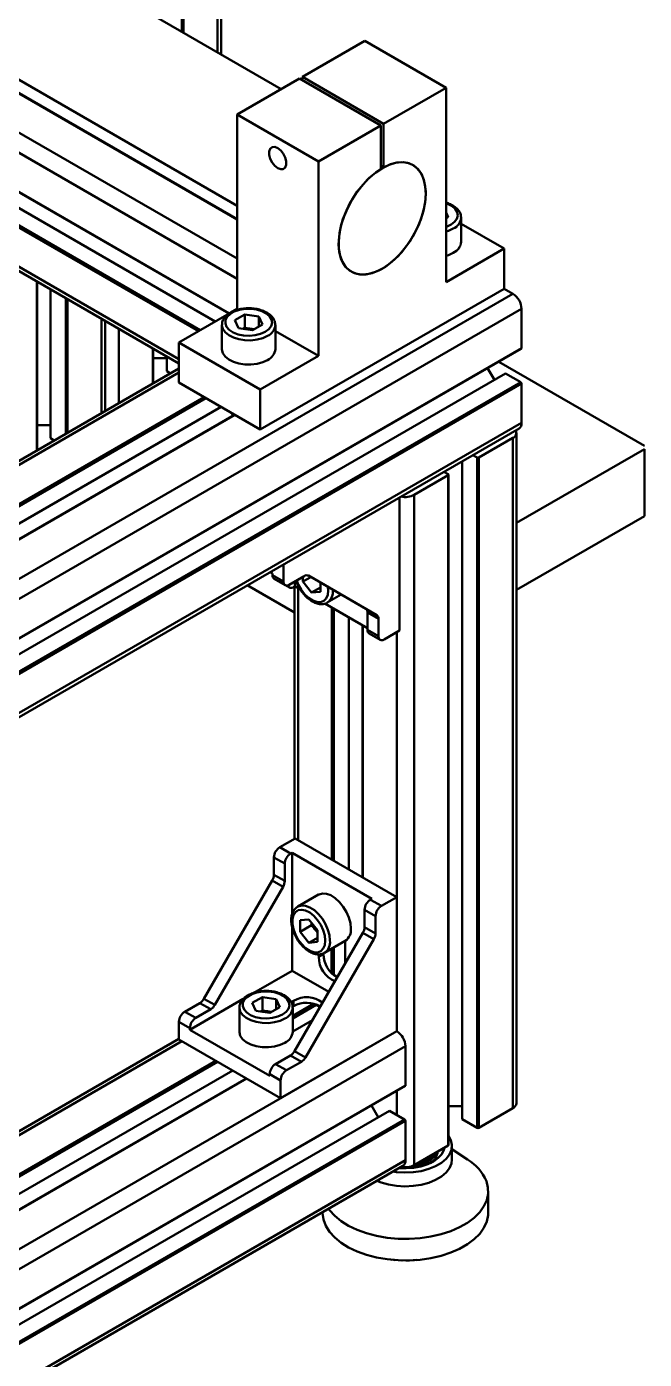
# Model space of a CAD drawing. Header units: millimetres. Extents: x 32504 to 36677, y 41990 to 42879.
# Drawn here: x 33594.5 to 33624.6, y 42369.5 to 42434.4 of the extents above; entities that cross this region are included whole.
import ezdxf

# ---------------------------------------------------------------- set-up
doc = ezdxf.new("R2010")
doc.units = ezdxf.units.MM
doc.layers.add('Net_dam', color=7, linetype='Continuous', lineweight=50)

msp = doc.modelspace()

# ---------------------------------------------------------------- linework, layer by layer
at = {"layer": 'Net_dam'}
for p, q in [((33603.9448, 42433.094), (33603.9448, 42743.4148)), ((33603.7691, 42743.1699), (33603.7691, 42433.1955)), ((33602.0296, 42742.1657), (33602.0296, 42434.1996)), ((33602.1144, 42742.2147), (33602.1144, 42434.1507)), ((33606.8687, 42431.4061), (33590.9541, 42440.5934)), ((33573.7177, 42437.3627), (33603.6561, 42420.0796)), ((33572.8975, 42436.8892), (33602.8358, 42419.6061)), ((33572.9823, 42436.9382), (33602.9207, 42419.6551)), ((33571.0668, 42435.8323), (33601.8892, 42418.039)), ((33571.2426, 42435.9338), (33601.8892, 42418.2419)), ((33587.9544, 42435.3971), (33604.7176, 42425.7199)), ((33604.7176, 42425.072), (33590.2069, 42433.4489)), ((33610.9401, 42433.7565), (33607.8996, 42432.0012)), ((33614.8999, 42431.4706), (33610.9401, 42433.7565)), ((33590.1894, 42433.4387), (33604.7176, 42425.0517)), ((33588.5347, 42432.4835), (33604.7176, 42423.1413)), ((33584.5285, 42431.8855), (33604.3176, 42420.4615)), ((33584.5461, 42431.8957), (33604.3351, 42420.4717)), ((33587.6861, 42431.9936), (33604.7176, 42422.1616)), ((33607.7582, 42431.9196), (33604.7176, 42430.1643)), ((33607.7582, 42431.9196), (33611.718, 42429.6336)), ((33607.8996, 42432.0012), (33611.8594, 42429.7153)), ((33607.8996, 42431.838), (33607.8996, 42432.0012)), ((33614.8999, 42431.4706), (33611.8594, 42429.7153)), ((33614.8999, 42421.9987), (33614.8999, 42431.4706)), ((33608.6774, 42427.8784), (33604.7176, 42430.1643)), ((33604.7176, 42430.1643), (33604.7176, 42420.6924)), ((33611.718, 42429.6336), (33608.6774, 42427.8784)), ((33611.718, 42429.6336), (33611.718, 42427.5093)), ((33611.8594, 42429.7153), (33611.8594, 42427.5909)), ((33608.6774, 42427.8784), (33608.6774, 42418.4065)), ((33611.8594, 42427.5909), (33611.718, 42427.6726)), ((33614.8999, 42425.3885), (33615.0057, 42425.1607)), ((33614.8999, 42425.0996), (33615.0057, 42425.1607)), ((33615.6343, 42423.9581), (33615.6343, 42425.1339)), ((33617.7284, 42423.6315), (33615.6343, 42424.8404)), ((33617.7284, 42423.6315), (33614.8999, 42421.9987)), ((33617.7284, 42421.6718), (33617.7284, 42423.6315)), ((33594.9585, 42422.0399), (33594.9585, 42413.7917)), ((33594.9761, 42413.8018), (33594.9761, 42422.0298)), ((33618.1526, 42421.4269), (33541.7851, 42377.3409)), ((33595.6373, 42421.6481), (33595.6373, 42414.3903)), ((33596.3727, 42421.2235), (33596.3727, 42414.6081)), ((33596.4576, 42421.1745), (33596.4576, 42414.6571)), ((33605.849, 42414.814), (33617.7284, 42421.6718)), ((33617.7284, 42421.6718), (33618.1526, 42421.4269)), ((33618.5769, 42420.692), (33542.2094, 42376.606)), ((33604.3346, 42420.4713), (33601.8892, 42419.0596)), ((33604.7176, 42420.6924), (33604.4073, 42420.5133)), ((33604.7743, 42420.6597), (33604.7176, 42420.6924)), ((33618.5769, 42420.692), (33618.5769, 42418.7813)), ((33598.1122, 42420.2194), (33598.1122, 42415.6123)), ((33598.288, 42415.7137), (33598.288, 42420.1179)), ((33603.9833, 42419.9089), (33603.9833, 42418.7331)), ((33605.1034, 42420.4271), (33604.6119, 42420.1434)), ((33604.7918, 42419.7558), (33604.6119, 42420.1434)), ((33605.7748, 42420.3233), (33605.1034, 42420.4271)), ((33605.1034, 42419.7739), (33605.1034, 42420.4271)), ((33605.4632, 42419.6519), (33605.9547, 42419.9357)), ((33605.7748, 42420.3233), (33605.9547, 42419.9357)), ((33605.7748, 42419.8318), (33605.7748, 42420.3233)), ((33606.5833, 42418.7331), (33606.5833, 42419.9089)), ((33598.9608, 42419.7295), (33598.9608, 42416.1021)), ((33605.4632, 42419.6519), (33604.7918, 42419.7558)), ((33605.1034, 42419.7739), (33605.0128, 42419.7216)), ((33605.4391, 42419.722), (33605.1034, 42419.7739)), ((33605.5538, 42419.7042), (33605.4391, 42419.722)), ((33608.6774, 42418.4065), (33606.5833, 42419.6154)), ((33542.1969, 42374.6678), (33618.5645, 42418.7539)), ((33618.5769, 42418.7813), (33542.2094, 42374.6953)), ((33600.6154, 42418.7743), (33600.6154, 42417.0573)), ((33600.633, 42417.0674), (33600.633, 42418.7642)), ((33605.849, 42416.7737), (33601.8892, 42419.0596)), ((33601.8892, 42419.0596), (33601.8892, 42417.0999)), ((33600.633, 42418.2872), (33601.2942, 42418.2872)), ((33601.2942, 42418.3824), (33601.2942, 42417.656)), ((33608.6774, 42418.4065), (33605.849, 42416.7737)), ((33617.4627, 42418.1178), (33624.558, 42414.0218)), ((33617.7991, 42417.5483), (33541.4316, 42373.4623)), ((33601.8892, 42417.7926), (33550.9224, 42388.3702)), ((33601.8892, 42417.5898), (33551.0384, 42388.2343)), ((33601.2942, 42417.656), (33601.4733, 42417.5526)), ((33616.9216, 42417.8054), (33617.2523, 42417.2326)), ((33617.7991, 42417.5483), (33618.5345, 42417.1238)), ((33618.5345, 42417.1238), (33542.1669, 42373.0377)), ((33618.5769, 42417.0503), (33542.2094, 42372.9642)), ((33605.849, 42414.814), (33601.8892, 42417.0999)), ((33605.849, 42416.7737), (33605.849, 42414.814)), ((33618.5769, 42417.0503), (33618.5769, 42415.1396)), ((33603.1195, 42416.3897), (33552.2081, 42386.9991)), ((33603.2044, 42416.3407), (33552.293, 42386.9501)), ((33603.9399, 42415.9161), (33553.0285, 42386.5255)), ((33604.601, 42415.5344), (33553.2402, 42385.8844)), ((33604.6186, 42415.5243), (33553.2402, 42385.8642)), ((33604.4833, 42415.6024), (33604.4833, 42415.5797)), ((33604.4833, 42415.5797), (33604.503, 42415.4778)), ((33542.0851, 42370.7788), (33618.4526, 42414.8649)), ((33618.5769, 42415.1396), (33542.2094, 42371.0535)), ((33594.9761, 42415.0216), (33595.6373, 42415.0216)), ((33618.3284, 42381.988), (33618.3284, 42414.6496)), ((33595.6373, 42414.3903), (33595.8165, 42414.2869)), ((33618.1526, 42414.4047), (33616.498, 42413.4495)), ((33618.1526, 42381.7431), (33618.1526, 42414.4047)), ((33616.4132, 42413.4495), (33616.207, 42413.5685)), ((33616.4132, 42380.7879), (33616.4132, 42413.4495)), ((33616.498, 42380.7879), (33616.498, 42413.4495)), ((33618.3284, 42410.2622), (33624.558, 42413.8585)), ((33624.558, 42410.5923), (33624.558, 42413.8585)), ((33614.7928, 42412.7521), (33614.9989, 42412.6331)), ((33615.6778, 42381.2124), (33615.6778, 42413.263)), ((33614.9989, 42412.5841), (33613.3443, 42411.6289)), ((33614.9989, 42379.9225), (33614.9989, 42412.5841)), ((33615.0165, 42379.947), (33615.0165, 42412.6086)), ((33612.6372, 42411.5077), (33612.6372, 42405.015)), ((33613.3443, 42378.9673), (33613.3443, 42411.6289)), ((33618.3284, 42406.996), (33624.558, 42410.5923)), ((33606.9804, 42407.4161), (33606.9804, 42408.2421)), ((33606.45, 42407.8039), (33606.3357, 42407.8699)), ((33606.45, 42407.7223), (33606.45, 42407.8039)), ((33606.45, 42407.7223), (33606.9804, 42407.4161)), ((33606.5329, 42407.5391), (33607.0632, 42407.233)), ((33607.9946, 42407.675), (33607.2632, 42407.2528)), ((33607.9265, 42407.6357), (33607.9265, 42407.402)), ((33608.314, 42407.6257), (33607.9265, 42407.402)), ((33608.1904, 42407.6971), (33610.9917, 42406.0794)), ((33611.522, 42405.7733), (33608.1946, 42407.6948)), ((33605.2183, 42407.2248), (33607.5117, 42405.9009)), ((33606.7379, 42407.4199), (33607.2683, 42407.1137)), ((33607.539, 42407.1744), (33607.4683, 42407.1335)), ((33607.5117, 42407.1586), (33607.5117, 42394.8696)), ((33607.539, 42407.412), (33607.539, 42407.1744)), ((33607.539, 42407.1744), (33607.8093, 42407.0183)), ((33607.6875, 42394.8077), (33607.6875, 42407.0886)), ((33608.3521, 42406.8724), (33607.9265, 42407.402)), ((33608.7778, 42407.1182), (33608.3521, 42406.8724)), ((33608.7778, 42406.9105), (33608.3521, 42406.8724)), ((33608.7778, 42406.9105), (33608.7778, 42407.3579)), ((33609.1582, 42406.9747), (33609.1457, 42407.1454)), ((33608.9932, 42406.3349), (33611.0745, 42405.1333)), ((33609.1152, 42406.3795), (33609.7938, 42406.7712)), ((33609.3421, 42393.8525), (33609.3421, 42406.1334)), ((33609.4269, 42393.8036), (33609.4269, 42406.0845)), ((33610.1623, 42393.379), (33610.1623, 42405.6599)), ((33610.9917, 42406.0794), (33611.522, 42405.7733)), ((33611.6048, 42405.5902), (33611.0745, 42405.8963)), ((33611.0745, 42405.8963), (33611.0745, 42405.0518)), ((33611.6048, 42404.7456), (33611.6048, 42405.5902)), ((33610.8236, 42405.2782), (33610.8236, 42392.9973)), ((33610.8412, 42392.9871), (33610.8412, 42405.2681)), ((33611.0745, 42405.0518), (33611.6048, 42404.7456)), ((33612.6372, 42405.015), (33611.8877, 42404.5823)), ((33612.4958, 42385.4996), (33612.4958, 42404.9333)), ((33611.1574, 42404.8686), (33611.6877, 42404.5625)), ((33607.546, 42394.8894), (33606.7965, 42394.4567)), ((33612.4958, 42392.032), (33607.546, 42394.8894)), ((33607.044, 42393.6606), (33606.5137, 42393.9668)), ((33606.5137, 42393.9668), (33606.5137, 42393.1222)), ((33607.3268, 42394.1505), (33606.7965, 42394.4567)), ((33607.3975, 42394.1914), (33607.3268, 42394.1505)), ((33607.3975, 42394.1914), (33607.3975, 42391.173)), ((33611.2866, 42391.9462), (33607.3975, 42394.1914)), ((33607.044, 42392.8161), (33607.044, 42393.6606)), ((33606.4308, 42392.8434), (33603.1034, 42387.0802)), ((33603.6337, 42386.774), (33606.9611, 42392.5373)), ((33606.9611, 42392.5373), (33606.4308, 42392.8434)), ((33606.5137, 42393.1222), (33607.044, 42392.8161)), ((33608.6921, 42392.1533), (33607.6739, 42391.5655)), ((33611.2866, 42391.9462), (33611.2159, 42391.9054)), ((33611.7463, 42391.5993), (33611.2159, 42391.9054)), ((33612.4958, 42392.032), (33611.7463, 42391.5993)), ((33612.4958, 42385.4996), (33612.4958, 42392.032)), ((33607.6739, 42391.5655), (33607.6921, 42391.5754)), ((33611.4634, 42391.1094), (33610.9331, 42391.4155)), ((33610.9331, 42391.4155), (33610.9331, 42390.571)), ((33608.2107, 42390.9419), (33607.785, 42390.9039)), ((33607.785, 42390.9039), (33607.785, 42390.3362)), ((33608.3507, 42390.6628), (33607.785, 42390.3362)), ((33608.2107, 42390.9419), (33608.6364, 42390.4124)), ((33608.3507, 42390.7677), (33608.3507, 42390.6628)), ((33608.5636, 42390.398), (33608.3507, 42390.6628)), ((33611.4634, 42391.1094), (33611.4634, 42390.2648)), ((33607.3975, 42390.58), (33607.3975, 42388.4429)), ((33610.8502, 42390.2922), (33607.5228, 42384.5289)), ((33608.2107, 42389.8067), (33607.785, 42390.3362)), ((33611.3806, 42389.986), (33608.0531, 42384.2228)), ((33608.6364, 42390.0524), (33608.2107, 42389.8067)), ((33608.6364, 42390.3074), (33608.5636, 42390.398)), ((33608.6364, 42389.8448), (33608.6364, 42390.4124)), ((33611.3806, 42389.986), (33610.8502, 42390.2922)), ((33610.9331, 42390.571), (33611.4634, 42390.2648)), ((33608.6364, 42389.8448), (33608.2107, 42389.8067)), ((33608.9249, 42389.2922), (33608.9249, 42389.2432)), ((33608.9738, 42389.3138), (33609.992, 42389.9016)), ((33609.3138, 42388.3363), (33609.3138, 42389.51)), ((33609.3421, 42388.3068), (33609.3421, 42389.5264)), ((33609.4269, 42388.2511), (33609.4269, 42389.5754)), ((33609.9856, 42388.7945), (33609.9856, 42389.8978)), ((33608.6986, 42389.2457), (33608.6986, 42389.1126)), ((33608.6986, 42389.1126), (33608.9249, 42389.2432)), ((33607.3975, 42388.4429), (33605.5321, 42387.366)), ((33607.3975, 42388.4429), (33609.1864, 42387.4102)), ((33609.6106, 42388.1451), (33609.3582, 42388.2908)), ((33609.6478, 42388.2094), (33609.5734, 42388.1665)), ((33602.9034, 42386.8691), (33602.172, 42386.4469)), ((33605.0149, 42387.0674), (33602.4195, 42385.5691)), ((33603.4337, 42386.5629), (33602.9034, 42386.8691)), ((33603.1034, 42387.0802), (33603.6337, 42386.774)), ((33605.9519, 42387.1612), (33605.4604, 42386.8774)), ((33605.6403, 42386.4898), (33605.4604, 42386.8774)), ((33606.6234, 42387.0573), (33605.9519, 42387.1612)), ((33605.9519, 42386.5079), (33605.9519, 42387.1612)), ((33606.6234, 42387.0573), (33606.8033, 42386.6697)), ((33606.6234, 42386.5658), (33606.6234, 42387.0573)), ((33607.3544, 42386.9158), (33607.4683, 42386.9815)), ((33607.4683, 42386.7202), (33607.4214, 42386.6932)), ((33607.4318, 42386.2501), (33608.4482, 42386.8369)), ((33608.4879, 42386.8271), (33607.4318, 42386.2174)), ((33608.5784, 42386.7814), (33607.4318, 42386.1195)), ((33607.4683, 42386.9815), (33607.4683, 42386.7202)), ((33608.5092, 42386.8213), (33608.7621, 42386.6754)), ((33608.7249, 42386.6968), (33608.7249, 42386.611)), ((33602.7024, 42386.1407), (33602.172, 42386.4469)), ((33602.7024, 42386.1407), (33603.4337, 42386.5629)), ((33604.8318, 42386.6429), (33604.8318, 42385.4671)), ((33606.3117, 42386.3859), (33605.6403, 42386.4898)), ((33605.9519, 42386.5079), (33605.8613, 42386.4556)), ((33606.2876, 42386.456), (33605.9519, 42386.5079)), ((33606.4024, 42386.4383), (33606.2876, 42386.456)), ((33606.3117, 42386.3859), (33606.8033, 42386.6697)), ((33607.4318, 42385.4671), (33607.4318, 42386.6429)), ((33612.4958, 42385.4996), (33547.6177, 42348.0463)), ((33601.8892, 42385.957), (33601.8892, 42385.0914)), ((33602.4195, 42385.6508), (33601.8892, 42385.957)), ((33602.4195, 42385.6508), (33602.4195, 42385.5691)), ((33602.4195, 42385.5691), (33606.3086, 42383.324)), ((33606.8389, 42382.234), (33612.4958, 42385.4996)), ((33608.3873, 42386.0262), (33607.4318, 42385.4746)), ((33612.92, 42384.7648), (33547.8662, 42347.21)), ((33601.8892, 42385.131), (33548.7937, 42354.4797)), ((33602.0306, 42385.0098), (33548.9877, 42354.3888)), ((33606.8389, 42382.234), (33601.8892, 42385.0914)), ((33612.92, 42382.8541), (33612.92, 42384.7648)), ((33607.3228, 42384.3178), (33606.5914, 42383.8956)), ((33607.8531, 42384.0116), (33607.3228, 42384.3178)), ((33607.5228, 42384.5289), (33608.0531, 42384.2228)), ((33603.6852, 42384.0546), (33550.6241, 42353.423)), ((33603.7701, 42384.0056), (33550.7089, 42353.374)), ((33604.5056, 42383.581), (33551.4444, 42352.9494)), ((33607.1218, 42383.5894), (33606.5914, 42383.8956)), ((33607.8531, 42384.0116), (33607.1218, 42383.5894)), ((33547.8538, 42345.2718), (33612.9076, 42382.8266)), ((33612.92, 42382.8541), (33547.8662, 42345.2993)), ((33605.1667, 42383.1993), (33552.1055, 42352.5678)), ((33605.1843, 42383.1892), (33552.1231, 42352.5576)), ((33606.8389, 42383.0995), (33606.3086, 42383.4057)), ((33606.3086, 42383.324), (33606.3086, 42383.4057)), ((33606.8389, 42383.0995), (33606.8389, 42382.234)), ((33612.4958, 42381.4169), (33612.4958, 42382.5889)), ((33612.1422, 42381.621), (33547.6177, 42344.3718)), ((33611.2647, 42381.8782), (33611.5954, 42381.3054)), ((33612.1422, 42381.621), (33612.8776, 42381.1965)), ((33615.6778, 42381.8437), (33615.0165, 42381.8437)), ((33618.1526, 42381.7431), (33616.498, 42380.7879)), ((33612.8776, 42381.1965), (33547.8238, 42343.6417)), ((33612.92, 42381.123), (33547.8662, 42343.5682)), ((33612.92, 42379.2123), (33612.92, 42381.123)), ((33616.4132, 42380.7879), (33615.6778, 42381.2124)), ((33614.9989, 42379.9225), (33613.3443, 42378.9673)), ((33614.8107, 42379.7792), (33614.8034, 42379.8096)), ((33615.1883, 42379.2462), (33615.1883, 42379.914)), ((33615.9488, 42379.2409), (33615.1883, 42379.7401)), ((33547.7419, 42341.3828), (33612.7958, 42378.9376)), ((33612.92, 42379.2123), (33547.8662, 42341.6575)), ((33616.9536, 42376.6536), (33616.9536, 42377.7031)), ((33608.8865, 42376.6808), (33608.8865, 42376.6536)), ((33612.2082, 42374.3615), (33612.2227, 42374.3602)), ((33612.3532, 42374.3483), (33612.3879, 42374.3451)), ((33613.4423, 42374.3447), (33613.4847, 42374.3477)), ((33613.6669, 42374.3653), (33613.6733, 42374.3661)), ((33612.5716, 42374.3332), (33612.753, 42374.3264)), ((33612.938, 42374.3244), (33613.1197, 42374.3273)), ((33613.3041, 42374.3351), (33613.362, 42374.3392))]:
    msp.add_line(p, q, dxfattribs=at)
at = {"layer": 'Net_dam', "flags": 128}
for points in [[(33606.6975, 42428.5314), (33606.8426, 42428.4181), (33606.9702, 42428.2594), (33607.0649, 42428.0743), (33607.1153, 42427.8854), (33607.1153, 42427.7152), (33607.0649, 42427.5844), (33606.9702, 42427.5088), (33606.8426, 42427.4973), (33606.6975, 42427.5516), (33606.5524, 42427.6649), (33606.4248, 42427.8236), (33606.3301, 42428.0086), (33606.2797, 42428.1976), (33606.2797, 42428.3678), (33606.3301, 42428.4986), (33606.4248, 42428.5742), (33606.5524, 42428.5856), (33606.6975, 42428.5314)], [(33611.718, 42427.5093), (33611.3906, 42427.2782), (33611.0729, 42426.9946), (33610.7724, 42426.6654), (33610.4965, 42426.2985), (33610.2516, 42425.9028), (33610.0439, 42425.4878), (33609.8781, 42425.0635), (33609.7585, 42424.6401), (33609.6877, 42424.2278), (33609.6677, 42423.8366), (33609.6987, 42423.4759), (33609.7801, 42423.1543), (33609.9099, 42422.8798), (33610.0851, 42422.6588), (33610.3012, 42422.4966), (33610.5533, 42422.3973), (33610.8351, 42422.3632), (33611.1399, 42422.3951), (33611.4603, 42422.4922), (33611.7887, 42422.6522), (33612.117, 42422.8713), (33612.4375, 42423.1441), (33612.7423, 42423.4642), (33613.0241, 42423.8237), (33613.2761, 42424.214), (33613.4923, 42424.6257), (33613.6674, 42425.0489), (33613.7973, 42425.4734), (33613.8787, 42425.8889), (33613.9097, 42426.2855), (33613.8896, 42426.6535), (33613.8189, 42426.9841), (33613.6992, 42427.2693), (33613.5335, 42427.5023), (33613.3257, 42427.6774), (33613.0809, 42427.7905), (33612.8049, 42427.8387), (33612.5044, 42427.821), (33612.1867, 42427.7377), (33611.8594, 42427.5909)], [(33613.565, 42424.7881), (33613.7212, 42425.2071), (33613.8321, 42425.6236), (33613.8951, 42426.0279), (33613.9087, 42426.4105), (33613.8727, 42426.7624), (33613.7878, 42427.0754), (33613.656, 42427.3421), (33613.4805, 42427.5563), (33613.2653, 42427.713), (33613.0155, 42427.8085), (33612.737, 42427.8405), (33612.4362, 42427.8084), (33612.1203, 42427.7128), (33611.7965, 42427.556), (33611.4726, 42427.3417), (33611.1561, 42427.0749), (33610.8545, 42426.7618), (33610.5747, 42426.4099), (33610.3234, 42426.0272), (33610.1064, 42425.6229), (33609.9288, 42425.2064), (33609.7949, 42424.7874), (33609.7077, 42424.3758), (33609.6692, 42423.9812), (33609.6805, 42423.6129), (33609.7411, 42423.2795), (33609.8498, 42422.9888), (33610.0039, 42422.7476), (33610.1998, 42422.5616), (33610.4329, 42422.4351), (33610.6979, 42422.3712), (33610.9884, 42422.3712), (33611.2977, 42422.4353), (33611.6184, 42422.5618), (33611.9432, 42422.7479), (33612.2644, 42422.9892), (33612.5744, 42423.28), (33612.8659, 42423.6135), (33613.1323, 42423.9819), (33613.3671, 42424.3765), (33613.565, 42424.7881)], [(33615.1404, 42424.7992), (33615.3155, 42424.9295), (33615.429, 42425.0809), (33615.4737, 42425.2439), (33615.4468, 42425.4081), (33615.35, 42425.5633), (33615.1894, 42425.6998), (33614.975, 42425.8088), (33614.8999, 42425.8359)], [(33614.8999, 42424.6932), (33614.9146, 42424.6981), (33615.1404, 42424.7992)], [(33615.2535, 42424.6032), (33615.0167, 42424.4952), (33614.8999, 42424.4582)], [(33614.8999, 42423.2824), (33615.0167, 42423.3193), (33615.2535, 42423.4274)], [(33606.0894, 42419.5742), (33606.2645, 42419.7045), (33606.378, 42419.8559), (33606.4227, 42420.0189), (33606.3958, 42420.1831), (33606.299, 42420.3383), (33606.1384, 42420.4747), (33605.9241, 42420.5838), (33605.6695, 42420.6587), (33605.3906, 42420.6947), (33605.105, 42420.6895), (33604.8305, 42420.6435), (33604.5846, 42420.5595), (33604.3825, 42420.4429), (33604.2371, 42420.3009), (33604.1573, 42420.1425), (33604.1484, 42419.9776), (33604.2107, 42419.8166), (33604.3404, 42419.6696), (33604.5294, 42419.5459), (33604.7657, 42419.4531), (33605.0346, 42419.3973), (33605.3191, 42419.3817), (33605.6013, 42419.4076), (33605.8636, 42419.4731), (33606.0894, 42419.5742)], [(33606.2025, 42419.3782), (33605.9658, 42419.2701), (33605.6922, 42419.1965), (33605.3966, 42419.1613), (33605.0949, 42419.1663), (33604.8033, 42419.2114), (33604.5376, 42419.2941), (33604.3122, 42419.41), (33604.139, 42419.5527), (33604.0276, 42419.7146), (33603.9838, 42419.8871), (33603.9833, 42419.913)], [(33605.5452, 42419.6992), (33605.5137, 42419.7074), (33605.4391, 42419.722)], [(33603.9833, 42418.7331), (33603.9838, 42418.7112), (33604.0276, 42418.5388), (33604.139, 42418.3769), (33604.3122, 42418.2341), (33604.5376, 42418.1183), (33604.8033, 42418.0356), (33605.0949, 42417.9905), (33605.3966, 42417.9854), (33605.6922, 42418.0207), (33605.9658, 42418.0943), (33606.2025, 42418.2024)], [(33606.7379, 42407.4199), (33606.7379, 42407.4199), (33606.7261, 42407.4276)], [(33607.4683, 42407.1335), (33607.4131, 42407.108), (33607.36, 42407.0959), (33607.3111, 42407.0979), (33607.2683, 42407.1137), (33607.2331, 42407.1429), (33607.2069, 42407.1843), (33607.1938, 42407.2227)], [(33607.624, 42407.4611), (33607.7, 42407.2694), (33607.8383, 42407.0194), (33608.0089, 42406.7959), (33608.2011, 42406.6129), (33608.4028, 42406.4818), (33608.6012, 42406.4109), (33608.7841, 42406.4047), (33608.9398, 42406.4636), (33609.0585, 42406.5838), (33609.1329, 42406.7578), (33609.1582, 42406.9747)], [(33610.2613, 42390.4968), (33610.2365, 42390.7559), (33610.1636, 42391.0296), (33610.0463, 42391.3032), (33609.891, 42391.562), (33609.7062, 42391.7919), (33609.5017, 42391.9807), (33609.2886, 42392.118), (33609.0784, 42392.1965), (33608.8825, 42392.2121), (33608.7113, 42392.1637), (33608.6921, 42392.1533)], [(33609.0168, 42389.909), (33608.9915, 42390.1551), (33608.9171, 42390.415), (33608.7983, 42390.6723), (33608.6426, 42390.9109), (33608.4598, 42391.1158), (33608.2613, 42391.2741), (33608.0597, 42391.3759), (33607.8675, 42391.4147), (33607.6969, 42391.3882), (33607.5586, 42391.2979), (33607.4612, 42391.1497), (33607.411, 42390.9527), (33607.411, 42390.7193), (33607.4612, 42390.4643), (33607.5586, 42390.2036), (33607.6969, 42389.9537), (33607.8675, 42389.7302), (33608.0597, 42389.5471), (33608.2613, 42389.4161), (33608.4598, 42389.3452), (33608.6426, 42389.339), (33608.7983, 42389.3979), (33608.9171, 42389.5181), (33608.9915, 42389.6921), (33609.0168, 42389.909)], [(33607.6921, 42391.5754), (33607.693, 42391.5759), (33607.8642, 42391.6242), (33608.0602, 42391.6087), (33608.2704, 42391.5302), (33608.4835, 42391.3929), (33608.6879, 42391.2041), (33608.8728, 42390.9742), (33609.028, 42390.7154), (33609.1453, 42390.4418), (33609.2183, 42390.1681), (33609.2431, 42389.909)], [(33608.5636, 42390.398), (33608.6135, 42390.3408), (33608.6364, 42390.3175)], [(33606.9379, 42386.3082), (33607.1131, 42386.4386), (33607.2266, 42386.59), (33607.2713, 42386.7529), (33607.2444, 42386.9171), (33607.1476, 42387.0723), (33606.987, 42387.2088), (33606.7726, 42387.3179), (33606.518, 42387.3928), (33606.2391, 42387.4287), (33605.9535, 42387.4236), (33605.6791, 42387.3775), (33605.4331, 42387.2936), (33605.231, 42387.1769), (33605.0856, 42387.0349), (33605.0059, 42386.8765), (33604.9969, 42386.7116), (33605.0592, 42386.5506), (33605.189, 42386.4037), (33605.3779, 42386.2799), (33605.6143, 42386.1872), (33605.8831, 42386.1313), (33606.1676, 42386.1158), (33606.4499, 42386.1416), (33606.7121, 42386.2071), (33606.9379, 42386.3082)], [(33607.0511, 42386.1122), (33606.8143, 42386.0042), (33606.5407, 42385.9305), (33606.2451, 42385.8953), (33605.9434, 42385.9004), (33605.6519, 42385.9455), (33605.3862, 42386.0282), (33605.1607, 42386.144), (33604.9876, 42386.2867), (33604.8761, 42386.4487), (33604.8324, 42386.6211), (33604.8318, 42386.647)], [(33606.3937, 42386.4333), (33606.3622, 42386.4414), (33606.2876, 42386.456)], [(33604.8318, 42385.4671), (33604.8324, 42385.4453), (33604.8761, 42385.2729), (33604.9876, 42385.1109), (33605.1607, 42384.9682), (33605.3862, 42384.8523), (33605.6519, 42384.7696), (33605.9434, 42384.7245), (33606.2451, 42384.7195), (33606.5407, 42384.7547), (33606.8143, 42384.8284), (33607.0511, 42384.9364)], [(33615.0165, 42380.4138), (33615.1374, 42380.1898), (33615.1871, 42379.9568), (33615.1639, 42379.7224), (33615.0686, 42379.4942), (33614.9042, 42379.2795), (33614.6761, 42379.0852), (33614.3915, 42378.9175), (33614.0596, 42378.7818), (33613.6911, 42378.6826), (33613.2978, 42378.6229), (33612.8924, 42378.6047), (33612.4879, 42378.6286), (33612.3041, 42378.6538)], [(33614.8178, 42379.8179), (33614.7941, 42379.7166), (33614.6914, 42379.5093), (33614.5206, 42379.3176), (33614.2883, 42379.1488), (33614.0034, 42379.0094), (33613.6769, 42378.9048), (33613.3213, 42378.8389), (33612.9503, 42378.8144), (33612.6079, 42378.8291)], [(33613.1459, 42378.8913), (33613.3339, 42378.9139), (33613.6503, 42378.9858), (33613.9326, 42379.0952), (33614.1675, 42379.2371), (33614.344, 42379.4048), (33614.454, 42379.5905), (33614.4621, 42379.6126)], [(33615.1883, 42379.2462), (33615.1639, 42379.0546), (33615.0686, 42378.8264), (33614.9042, 42378.6117), (33614.6761, 42378.4173), (33614.3915, 42378.2497), (33614.0596, 42378.114), (33613.6911, 42378.0147), (33613.2978, 42377.955), (33612.8924, 42377.9368), (33612.4879, 42377.9607), (33612.0972, 42378.0259), (33611.733, 42378.1304), (33611.5345, 42378.2095)], [(33609.1705, 42376.8448), (33609.2252, 42376.7691), (33609.4739, 42376.4931), (33609.784, 42376.2387), (33610.1501, 42376.0105), (33610.5656, 42375.8125), (33611.0231, 42375.6482), (33611.5145, 42375.5206), (33612.0309, 42375.4319), (33612.5632, 42375.3837), (33613.1019, 42375.377), (33613.6374, 42375.4117), (33614.16, 42375.4874), (33614.6605, 42375.6025), (33615.13, 42375.7552), (33615.56, 42375.9426), (33615.9429, 42376.1615), (33616.2719, 42376.4078), (33616.5411, 42376.6773), (33616.7456, 42376.9651), (33616.8819, 42377.266), (33616.9474, 42377.5747), (33616.9411, 42377.8858), (33616.8631, 42378.1935)], [(33608.8865, 42376.6536), (33608.8868, 42376.6264), (33608.9291, 42376.3163), (33609.0426, 42376.0123), (33609.2252, 42375.7196), (33609.4739, 42375.4437), (33609.784, 42375.1893), (33610.1501, 42374.9611), (33610.5656, 42374.763), (33611.0231, 42374.5987), (33611.5145, 42374.4711), (33612.0309, 42374.3824), (33612.5632, 42374.3343), (33613.1019, 42374.3275), (33613.6374, 42374.3623), (33614.16, 42374.4379), (33614.6605, 42374.5531), (33615.13, 42374.7057), (33615.56, 42374.8932), (33615.9429, 42375.112), (33616.2719, 42375.3584), (33616.5411, 42375.6278), (33616.7456, 42375.9156), (33616.8819, 42376.2165), (33616.9474, 42376.5253), (33616.9536, 42376.6536)]]:
    msp.add_lwpolyline(points, dxfattribs=at)
at = {"layer": 'Net_dam'}
for centre, radius, start, end in [((33615.0004, 42425.1873), 0.6366, 293.432238, 354.720947), ((33615.0017, 42424.01), 0.6347, 293.375438, 355.304421), ((33617.6558, 42420.6501), 0.9221, 2.605478, 57.394522), ((33605.9494, 42419.9623), 0.6366, 293.432238, 354.720947), ((33605.2835, 42418.7159), 1.0181, 81.210056, 101.881178), ((33605.9507, 42418.785), 0.6347, 293.375438, 355.304421), ((33618.5484, 42418.7777), 0.0288, 304.056351, 7.25583), ((33618.4848, 42417.0461), 0.0922, 2.605478, 57.394522), ((33618.0629, 42414.6475), 0.2588, 290.280533, 28.549078), ((33618.2915, 42415.1032), 0.2877, 304.056351, 7.25583), ((33616.4556, 42413.5314), 0.0922, 242.609672, 297.390328), ((33614.9896, 42412.6086), 0.0262, 290.783421, 69.216579), ((33612.9188, 42412.4534), 0.9278, 256.96969, 297.299111), ((33606.6403, 42407.6981), 0.1918, 172.74417, 235.943649), ((33608.1117, 42407.5115), 0.2012, 65.686048, 125.618173), ((33607.1528, 42407.3882), 0.1747, 170.785963, 309.203285), ((33608.7141, 42406.9226), 0.6754, 306.557388, 7.24332), ((33610.8742, 42405.916), 0.2012, 354.379621, 54.301961), ((33611.4046, 42405.6099), 0.2012, 354.379621, 54.301961), ((33611.2648, 42405.0275), 0.1918, 172.74417, 235.943649), ((33611.7773, 42404.7176), 0.1747, 170.785963, 309.203285), ((33607.1277, 42393.9388), 0.6147, 122.605478, 177.394522), ((33607.6581, 42393.6327), 0.6147, 122.605478, 177.394522), ((33605.9369, 42393.1419), 0.5771, 328.856272, 358.043501), ((33606.4672, 42392.8358), 0.5771, 328.856272, 358.043501), ((33611.5472, 42391.3876), 0.6147, 122.605478, 177.394522), ((33612.0775, 42391.0814), 0.6147, 122.605478, 177.394522), ((33609.3584, 42391.0365), 1.0195, 198.106055, 218.774629), ((33609.6307, 42390.4236), 0.6349, 304.692289, 6.619891), ((33610.3563, 42390.5907), 0.5771, 328.856272, 358.043501), ((33610.8866, 42390.2845), 0.5771, 328.856272, 358.043501), ((33608.612, 42389.8359), 0.6353, 304.841765, 6.605392), ((33609.98, 42389.1164), 1.2814, 180.170558, 247.431472), ((33610.2882, 42389.2887), 1.3641, 181.908918, 239.368174), ((33602.598, 42387.3587), 0.577, 301.954672, 331.144391), ((33603.1283, 42387.0525), 0.577, 301.954672, 331.144391), ((33608.1057, 42385.8697), 1.2816, 52.574685, 119.824564), ((33608.1106, 42385.5166), 1.3643, 60.636335, 118.086782), ((33602.5033, 42385.929), 0.6147, 122.605478, 177.394522), ((33603.0336, 42385.6229), 0.6147, 122.605478, 177.394522), ((33606.1321, 42385.4499), 1.0181, 81.210056, 101.881178), ((33606.7979, 42386.6963), 0.6366, 293.432238, 354.720947), ((33606.7992, 42385.5191), 0.6347, 293.375438, 355.304421), ((33611.9989, 42384.7229), 0.9221, 2.605478, 57.394522), ((33607.0174, 42384.8074), 0.577, 301.954672, 331.144391), ((33607.5477, 42384.5012), 0.577, 301.954672, 331.144391), ((33606.9227, 42383.3777), 0.6147, 122.605478, 177.394522), ((33607.453, 42383.0716), 0.6147, 122.605478, 177.394522), ((33612.8915, 42382.8504), 0.0288, 304.056351, 7.25583), ((33618.0281, 42382.018), 0.3018, 294.374658, 354.305201), ((33612.8279, 42381.1188), 0.0922, 2.605478, 57.394522), ((33616.4556, 42380.8698), 0.0922, 242.609672, 297.390328), ((33613.2351, 42380.3944), 1.4069, 276.532803, 323.46182), ((33613.7651, 42379.6958), 0.7291, 299.952052, 355.953551), ((33614.9865, 42379.95), 0.0302, 294.374658, 354.305201), ((33612.9188, 42379.7918), 0.9278, 256.96969, 297.299111), ((33612.6346, 42379.176), 0.2877, 304.056351, 7.25583), ((33614.78, 42377.2978), 2.2675, 23.267196, 58.972206)]:
    msp.add_arc(centre, radius, start, end, dxfattribs=at)
for centre, major_axis, ratio, start_param, end_param in [((33612.5873, 42374.3581), (0.0245, 0.0211), 0.5350091, 3.4340821, 3.6645888), ((33612.7393, 42374.3524), (-0.0205, 0.0239), 0.4960564, 2.7101919, 2.958906), ((33612.9523, 42374.35), (0.0217, 0.0231), 0.5091051, 3.3456993, 3.5998242), ((33613.1046, 42374.3525), (0.0234, -0.022), 0.5254997, 5.7862008, 6.0330104)]:
    msp.add_ellipse(centre, major_axis=major_axis, ratio=ratio, start_param=start_param, end_param=end_param, dxfattribs=at)
for points, knots in [([(33615.6294, 42425.1275), (33615.6277, 42425.1787), (33615.624, 42425.2912), (33615.5438, 42425.4546), (33615.4126, 42425.6097), (33615.2271, 42425.7408), (33615.0516, 42425.8291), (33614.9317, 42425.8597), (33614.8999, 42425.8678)], [0, 0, 0, 0, 0.15333011, 0.33749373, 0.52578389, 0.72309251, 0.92658075, 1, 1, 1, 1]), ([(33606.5784, 42419.9025), (33606.5767, 42419.9536), (33606.573, 42420.0662), (33606.4929, 42420.2297), (33606.3613, 42420.3843), (33606.1772, 42420.5172), (33605.9479, 42420.6229), (33605.6842, 42420.6952), (33605.401, 42420.7302), (33605.1122, 42420.7266), (33604.8313, 42420.6845), (33604.5709, 42420.605), (33604.3432, 42420.4899), (33604.1651, 42420.3467), (33604.0475, 42420.1839), (33603.9866, 42420.0369), (33603.9903, 42419.946), (33603.9916, 42419.9145)], [0, 0, 0, 0, 0.0542833, 0.1194826, 0.1861428, 0.2559958, 0.3280365, 0.4004926, 0.4727388, 0.5448782, 0.617156, 0.6897869, 0.763077, 0.8371764, 0.9032703, 0.9665428, 1, 1, 1, 1]), ([(33607.5997, 42407.447), (33607.6078, 42407.42), (33607.6425, 42407.3052), (33607.7454, 42407.1063), (33607.9018, 42406.8659), (33608.088, 42406.6555), (33608.293, 42406.4849), (33608.5098, 42406.3638), (33608.7228, 42406.3018), (33608.9175, 42406.3051), (33609.0504, 42406.3346), (33609.1054, 42406.3774), (33609.1139, 42406.384)], [0, 0, 0, 0, 0.0371362, 0.1577259, 0.2782736, 0.3991689, 0.5208397, 0.6437599, 0.7678556, 0.8762109, 0.9808438, 1, 1, 1, 1]), ([(33607.6999, 42391.5719), (33607.6833, 42391.5656), (33607.6088, 42391.5376), (33607.5085, 42391.4304), (33607.4114, 42391.2643), (33607.3599, 42391.0587), (33607.3527, 42390.823), (33607.3925, 42390.5651), (33607.4773, 42390.2995), (33607.6021, 42390.0405), (33607.7609, 42389.8002), (33607.9465, 42389.5898), (33608.1516, 42389.4192), (33608.3684, 42389.2981), (33608.5814, 42389.2361), (33608.7761, 42389.2393), (33608.909, 42389.2689), (33608.964, 42389.3117), (33608.9725, 42389.3183)], [0, 0, 0, 0, 0.0186218, 0.0837761, 0.1484969, 0.2156051, 0.2857618, 0.3574492, 0.4291466, 0.5006407, 0.5721098, 0.643785, 0.71592, 0.7887958, 0.8623685, 0.9266091, 0.9886428, 1, 1, 1, 1]), ([(33607.427, 42386.6365), (33607.4253, 42386.6877), (33607.4215, 42386.8002), (33607.3414, 42386.9637), (33607.2099, 42387.1183), (33607.0258, 42387.2512), (33606.7965, 42387.357), (33606.5328, 42387.4292), (33606.2495, 42387.4643), (33605.9607, 42387.4607), (33605.6798, 42387.4185), (33605.4194, 42387.339), (33605.1917, 42387.2239), (33605.0136, 42387.0808), (33604.8961, 42386.9179), (33604.8351, 42386.7709), (33604.8389, 42386.68), (33604.8402, 42386.6486)], [0, 0, 0, 0, 0.0542833, 0.1194826, 0.1861428, 0.2559958, 0.3280365, 0.4004926, 0.4727388, 0.5448782, 0.617156, 0.6897869, 0.763077, 0.8371764, 0.9032703, 0.9665428, 1, 1, 1, 1])]:
    msp.add_open_spline(points, degree=3, knots=knots, dxfattribs=at)

doc.saveas('drawing.dxf')
